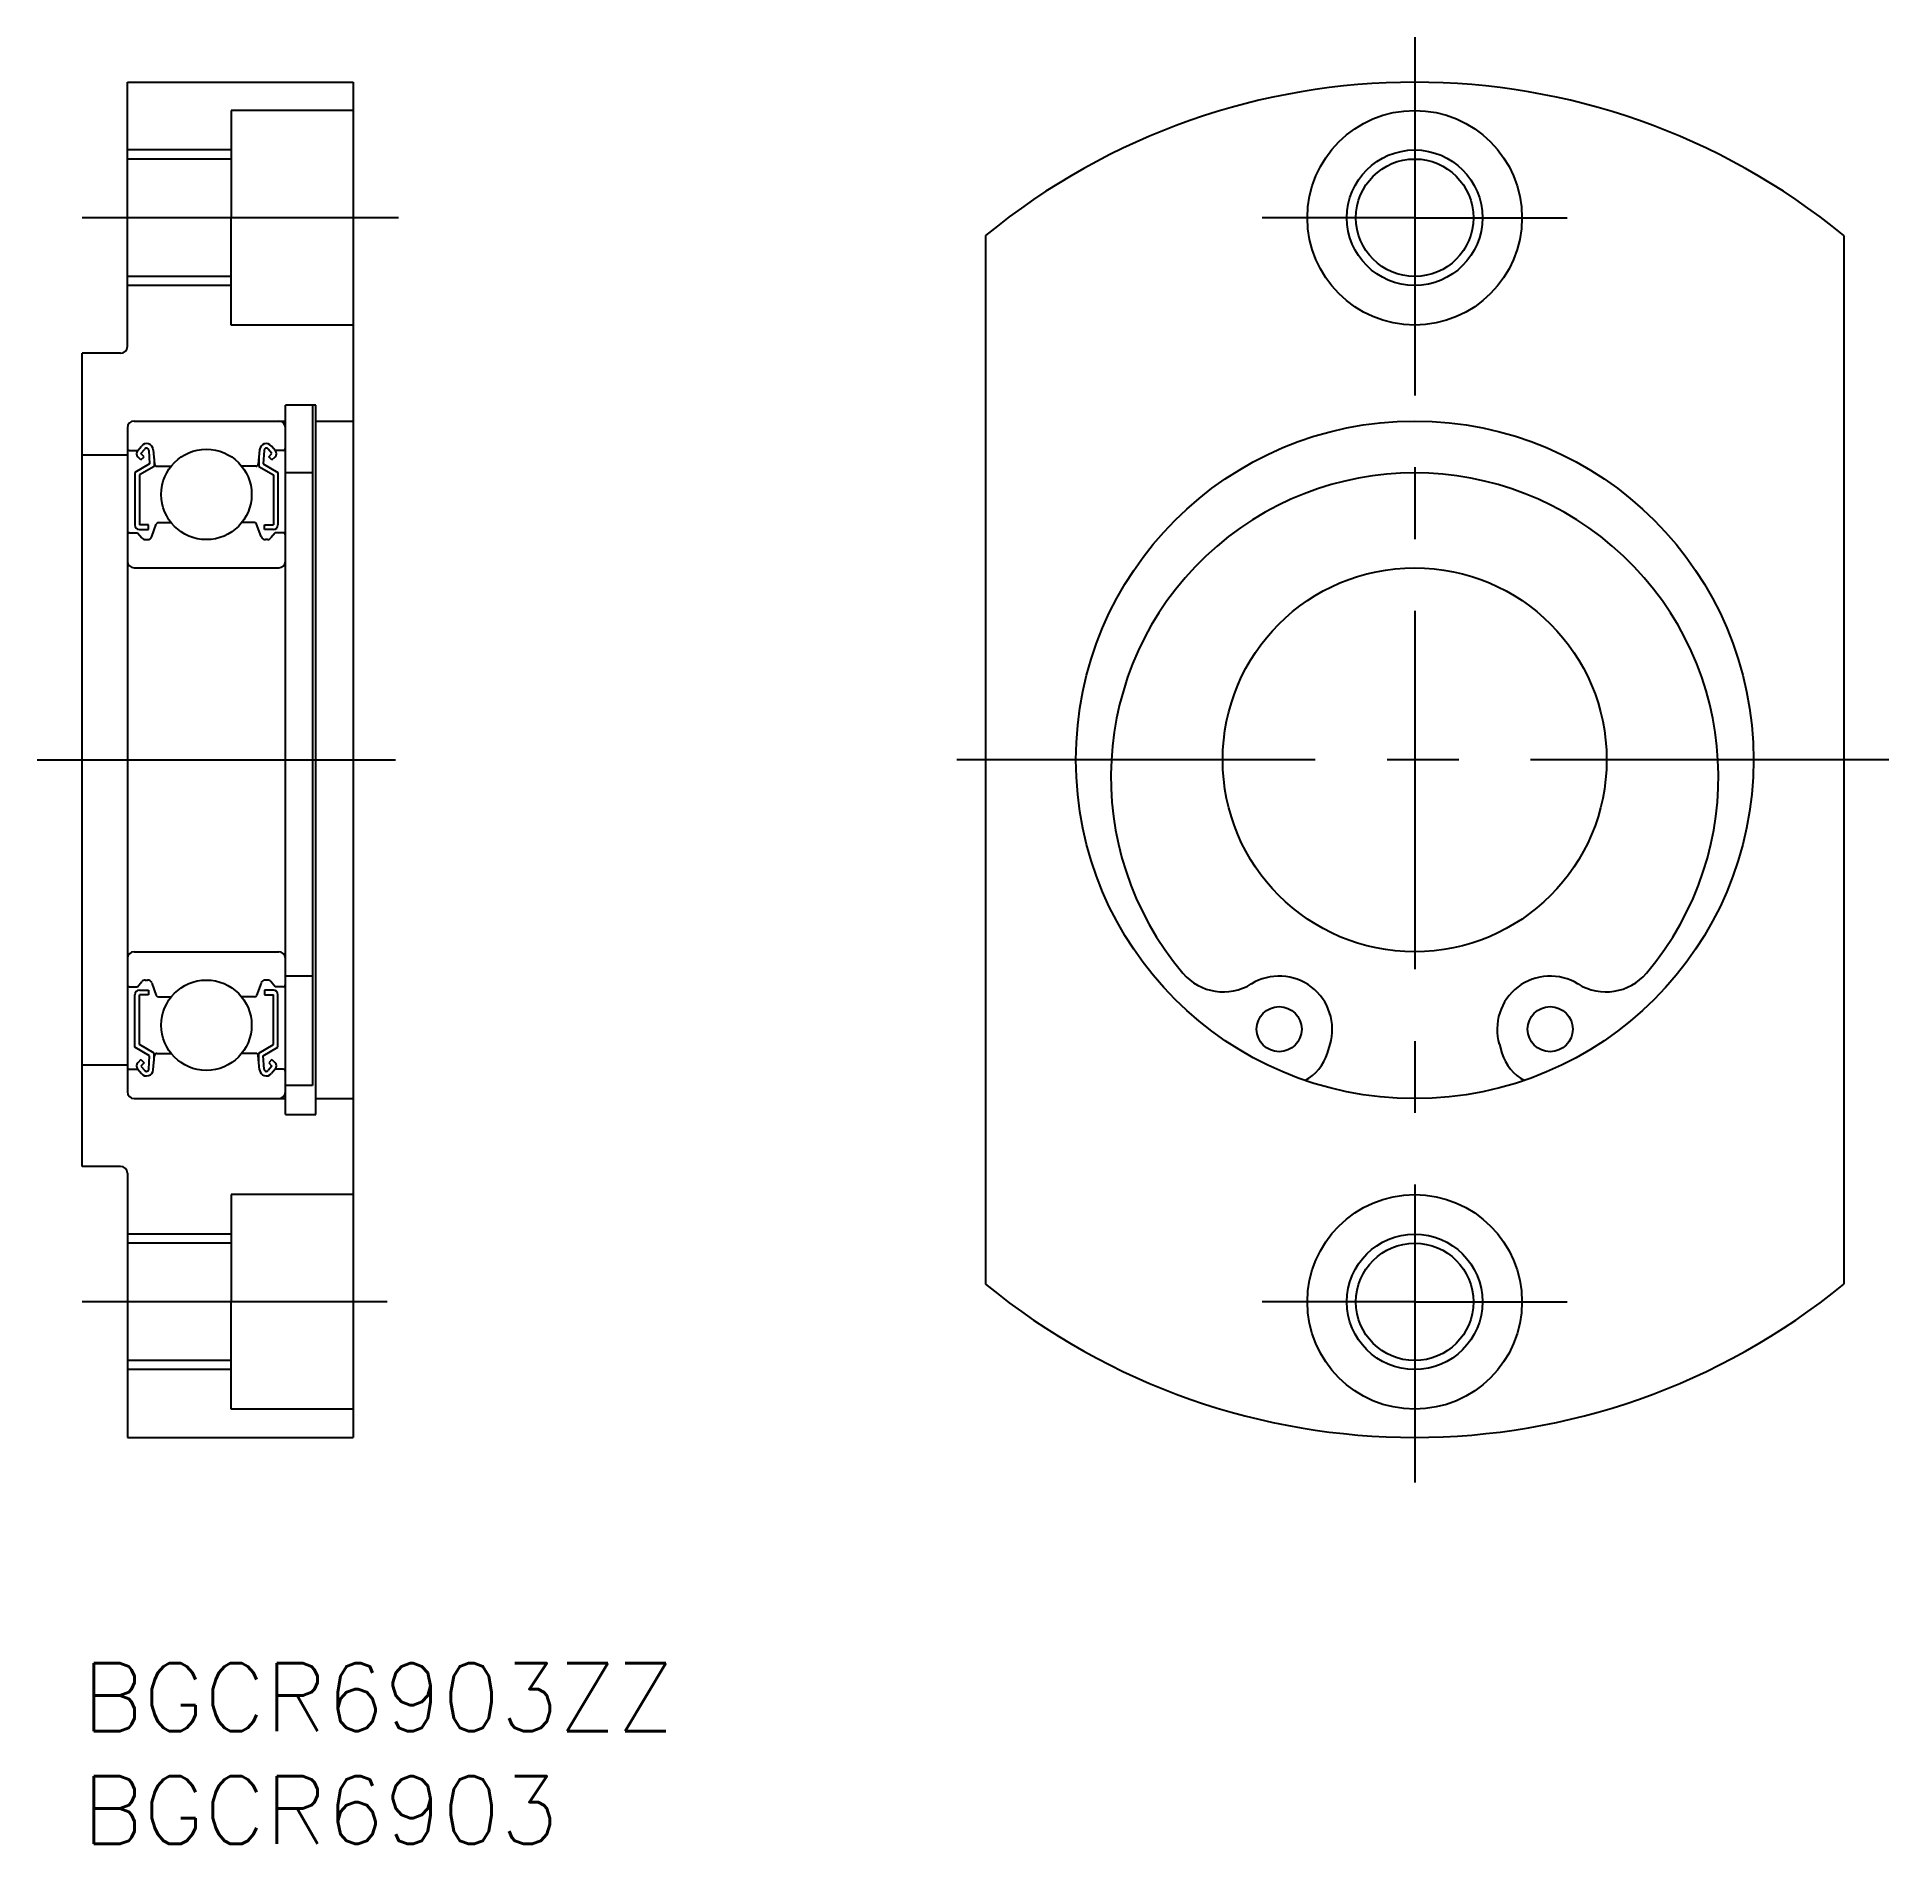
# Model space of a CAD drawing. Extents: x -2 to 80, y -8 to 72.
import ezdxf

# ---------------------------------------------------------------- set-up
doc = ezdxf.new("R2010")
doc.units = 0
doc.header["$LTSCALE"] = 0.5
doc.linetypes.add('CENTER', pattern=[50.8, 31.75, -6.35, 6.35, -6.35])
for name, color, linetype in [('MSM_CENTER', 1, 'CENTER'), ('MSM_CONTINUOUS', 7, 'CONTINUOUS'), ('MSM_NARROW', 5, 'CONTINUOUS'), ('MSM_PART_NUMBER', 7, 'CONTINUOUS')]:
    doc.layers.add(name, color=color, linetype=linetype)
doc.styles.get("Standard").update_dxf_attribs({"font": 'txt.shx', "height": 3, "bigfont": 'bigfont.shx'})

# ---------------------------------------------------------------- blocks, each defined once
blk = doc.blocks.new('*U4')
at = {"layer": 'MSM_PART_NUMBER'}
blk.add_text('BGCR6903ZZ', height=3, dxfattribs=at).set_placement((0, -3))
blk = doc.blocks.new('*U5')
at = {"layer": 'MSM_PART_NUMBER'}
blk.add_text('BGCR6903', height=3, dxfattribs=at).set_placement((0, -8))

msp = doc.modelspace()

# ---------------------------------------------------------------- linework, layer by layer
at = {"layer": 'MSM_CENTER'}
for p, q in [((59, 72), (59, 8)), ((14, 64), (0, 64)), ((59, 64), (52.25, 64)), ((59, 64), (65.75, 64)), ((-2, 40), (14, 40)), ((80, 40), (38, 40)), ((13.5, 16), (0, 16)), ((59, 16), (52.25, 16)), ((59, 16), (65.75, 16))]:
    msp.add_line(p, q, dxfattribs=at)
at = {"layer": 'MSM_CONTINUOUS'}
for p, q in [((2, 58.3), (2, 70)), ((2, 70), (12, 70)), ((12, 70), (12, 10)), ((12, 68.75), (6.6, 68.75)), ((6.6, 68.75), (6.6, 64)), ((6.6, 66.6), (2, 66.6)), ((6.6, 59.25), (6.6, 64)), ((40, 63.216), (40, 16.784)), ((78, 63.216), (78, 16.784)), ((6.6, 61.4), (2, 61.4)), ((12, 59.25), (6.6, 59.25)), ((0, 22), (0, 58)), ((1.7, 58), (0, 58)), ((2.3, 55), (9, 55)), ((9, 24.3), (9, 55.7)), ((10.35, 55.7, -1.3), (9, 55.7, -1.3)), ((10.2, 55.7), (10.2, 25.58)), ((10.35, 24.3, -0.1), (10.35, 55.7, -0.1)), ((10.35, 55, -1.3), (12, 55, -1.3)), ((2, 54.7), (2, 25.3)), ((0, 53.5), (2, 53.5)), ((2.1, 53.7), (2.46, 53.7)), ((2.448, 53.686), (2.619, 53.891)), ((2.602, 53.275), (2.46, 53.416)), ((2.602, 53.558), (2.772, 53.76)), ((2.743, 53.417), (2.602, 53.558)), ((2.602, 53.275), (2.743, 53.417)), ((2.948, 53.701), (2.981, 53.101)), ((3.148, 53.724), (3.203, 53.091)), ((3.181, 53.346), (3.181, 52.985)), ((7.852, 53.724), (7.797, 53.091)), ((7.819, 53.346), (7.819, 52.985)), ((8.052, 53.701), (8.019, 53.101)), ((8.398, 53.558), (8.228, 53.76)), ((8.257, 53.417), (8.398, 53.558)), ((8.398, 53.275), (8.257, 53.417)), ((8.552, 53.686), (8.381, 53.891)), ((8.398, 53.275), (8.539, 53.416)), ((8.9, 53.7), (8.54, 53.7)), ((2.981, 53.101), (2.331, 52.725)), ((2.331, 52.725), (2.331, 50.4)), ((3.181, 52.985), (2.531, 52.61)), ((2.531, 52.61), (2.531, 50.4)), ((3.303, 53), (3.939, 53)), ((7.697, 53), (7.061, 53)), ((7.819, 52.985), (8.469, 52.61)), ((8.019, 53.101), (8.669, 52.725)), ((8.469, 52.61), (8.469, 50.4)), ((8.669, 52.725), (8.669, 50.4)), ((10.2, 52.7, -1.3), (9, 52.7, -1.3)), ((2.1, 50.05), (2.45, 50.05)), ((2.45, 50.05), (2.642, 49.822)), ((2.931, 50.4), (2.531, 50.4)), ((2.531, 50.2), (2.931, 50.2)), ((2.931, 50.2), (2.931, 50.4)), ((3.079, 49.882), (3.28, 50.434)), ((3.374, 50.5), (3.939, 50.5)), ((7.626, 50.5), (7.061, 50.5)), ((7.921, 49.882), (7.72, 50.434)), ((8.069, 50.4), (8.469, 50.4)), ((8.069, 50.2), (8.069, 50.4)), ((8.469, 50.2), (8.069, 50.2)), ((8.55, 50.05), (8.358, 49.822)), ((8.9, 50.05), (8.55, 50.05)), ((2.795, 49.75), (2.891, 49.75)), ((8.205, 49.75), (8.109, 49.75)), ((2.3, 48.5), (8.7, 48.5)), ((2.3, 31.5), (8.7, 31.5)), ((10.2, 30.424, -1.3), (9, 30.424, -1.3)), ((2.1, 29.95), (2.45, 29.95)), ((2.331, 27.275), (2.331, 29.6)), ((2.45, 29.95), (2.642, 30.178)), ((2.531, 29.8), (2.931, 29.8)), ((2.531, 27.39), (2.531, 29.6)), ((2.931, 29.6), (2.531, 29.6)), ((2.795, 30.25), (2.891, 30.25)), ((2.931, 29.8), (2.931, 29.6)), ((3.079, 30.118), (3.28, 29.566)), ((7.921, 30.118), (7.72, 29.566)), ((8.469, 29.8), (8.069, 29.8)), ((8.069, 29.8), (8.069, 29.6)), ((8.069, 29.6), (8.469, 29.6)), ((8.205, 30.25), (8.109, 30.25)), ((8.55, 29.95), (8.358, 30.178)), ((8.469, 27.39), (8.469, 29.6)), ((8.9, 29.95), (8.55, 29.95)), ((8.669, 27.275), (8.669, 29.6)), ((3.374, 29.5), (3.939, 29.5)), ((7.626, 29.5), (7.061, 29.5)), ((2.981, 26.899), (2.331, 27.275)), ((3.181, 27.015), (2.531, 27.39)), ((7.819, 27.015), (8.469, 27.39)), ((8.019, 26.899), (8.669, 27.275)), ((55.135, 27.01), (55.252, 27.404)), ((62.748, 27.404), (62.865, 27.01)), ((0, 26.5), (2, 26.5)), ((2.1, 26.3), (2.46, 26.3)), ((2.448, 26.314), (2.619, 26.109)), ((2.602, 26.725), (2.46, 26.584)), ((2.602, 26.725), (2.743, 26.583)), ((2.743, 26.583), (2.602, 26.442)), ((2.602, 26.442), (2.772, 26.24)), ((2.948, 26.299), (2.981, 26.899)), ((3.148, 26.276), (3.203, 26.909)), ((3.181, 26.654), (3.181, 27.015)), ((3.303, 27), (3.939, 27)), ((7.697, 27), (7.061, 27)), ((7.852, 26.276), (7.797, 26.909)), ((7.819, 26.654), (7.819, 27.015)), ((8.052, 26.299), (8.019, 26.899)), ((8.398, 26.442), (8.228, 26.24)), ((8.398, 26.725), (8.257, 26.583)), ((8.257, 26.583), (8.398, 26.442)), ((8.552, 26.314), (8.381, 26.109)), ((8.398, 26.725), (8.539, 26.584)), ((8.9, 26.3), (8.54, 26.3)), ((10.2, 25.58, -1.3), (9, 25.58, -1.3)), ((2.3, 25), (9, 25)), ((10.35, 25, -1.3), (12, 25, -1.3)), ((9, 24.3, -1.3), (10.35, 24.3, -1.3)), ((1.7, 22), (0, 22)), ((2, 21.7), (2, 10)), ((12, 20.75), (6.6, 20.75)), ((6.6, 20.75), (6.6, 16)), ((6.6, 18.6), (2, 18.6)), ((6.6, 11.25), (6.6, 16)), ((6.6, 13.4), (2, 13.4)), ((12, 11.25), (6.6, 11.25)), ((2, 10), (12, 10))]:
    msp.add_line(p, q, dxfattribs=at)
for centre, radius in [((59, 64), 4.75), ((59, 64), 2.6), ((59, 40), 15), ((5.5, 51.75), 2), ((59, 40), 8.5), ((5.5, 28.25), 2), ((53, 28.074), 1), ((65, 28.074), 1), ((59, 16), 4.75), ((59, 16), 2.6)]:
    msp.add_circle(centre, radius, dxfattribs=at)
for centre, radius, start, end in [((59, 40), 30, 50.70352, 129.29648), ((1.7, 58.3), 0.3, 270, 0), ((2.3, 54.7), 0.3, 90, 180), ((8.7, 54.7), 0.3, 0, 90), ((2.1, 53.8), 0.1, 180, 270), ((2.602, 53.558), 0.2, 140.13801, 225.00026), ((2.849, 53.698), 0.3, 4.93471, 140.13806), ((2.849, 53.696), 0.1, 3.10162, 139.95133), ((8.151, 53.698), 0.3, 39.86194, 175.06529), ((8.151, 53.696), 0.1, 40.04867, 176.89838), ((8.398, 53.558), 0.2, 314.99974, 39.86199), ((8.9, 53.8), 0.1, 270, 0), ((3.303, 53.1), 0.1, 184.93473, 269.9991), ((7.697, 53.1), 0.1, 270.0009, 355.06527), ((59, 39.25), 13.45, 319.72222, 220.27778), ((2.1, 49.95), 0.1, 90, 180), ((2.531, 50.4), 0.2, 180, 270), ((3.374, 50.4), 0.1, 89.99992, 159.99165), ((7.626, 50.4), 0.1, 20.00835, 90.00008), ((8.469, 50.4), 0.2, 270, 0), ((8.9, 49.95), 0.1, 0, 90), ((2.795, 49.95), 0.2, 219.97701, 270.00017), ((2.891, 49.95), 0.2, 270, 339.99123), ((8.109, 49.95), 0.2, 200.00877, 270), ((8.205, 49.95), 0.2, 269.99983, 320.02299), ((2.3, 48.8), 0.3, 180, 270), ((8.7, 48.8), 0.3, 270, 0), ((2.3, 31.2), 0.3, 90, 180), ((8.7, 31.2), 0.3, 0, 90), ((50.532, 32.074), 2.35, 220.27779, 301.68116), ((53, 28.074), 2.35, 343.43096, 121.68116), ((65, 28.074), 2.35, 58.31884, 196.56904), ((67.468, 32.074), 2.35, 238.31884, 319.72222), ((2.1, 30.05), 0.1, 180, 270), ((2.531, 29.6), 0.2, 90, 180), ((2.795, 30.05), 0.2, 89.99983, 140.02299), ((2.891, 30.05), 0.2, 20.00877, 90), ((3.374, 29.6), 0.1, 200.00835, 270.00008), ((7.626, 29.6), 0.1, 269.99992, 339.99165), ((8.109, 30.05), 0.2, 90, 159.99123), ((8.205, 30.05), 0.2, 39.97701, 90.00017), ((8.469, 29.6), 0.2, 0, 90), ((8.9, 30.05), 0.1, 270, 0), ((2.1, 26.2), 0.1, 90, 180), ((2.602, 26.442), 0.2, 134.99974, 219.86199), ((2.849, 26.302), 0.3, 219.86194, 355.06529), ((2.849, 26.304), 0.1, 220.04867, 356.89838), ((3.303, 26.9), 0.1, 90.0009, 175.06527), ((7.697, 26.9), 0.1, 4.93473, 89.9991), ((8.151, 26.302), 0.3, 184.93471, 320.13806), ((8.151, 26.304), 0.1, 183.10162, 319.95133), ((8.398, 26.442), 0.2, 320.13801, 45.00026), ((8.9, 26.2), 0.1, 0, 90), ((53.218, 27.58), 2, 297.60264, 343.43096), ((64.782, 27.58), 2, 196.56904, 242.39736), ((2.3, 25.3), 0.3, 180, 270), ((8.7, 25.3), 0.3, 270, 0), ((1.7, 21.7), 0.3, 0, 90), ((59, 40), 30, 230.70352, 309.29648)]:
    msp.add_arc(centre, radius, start, end, dxfattribs=at)
at = {"layer": 'MSM_NARROW'}
for p, q in [((6.6, 67), (2, 67)), ((6.6, 61), (2, 61)), ((6.6, 19), (2, 19)), ((6.6, 13), (2, 13))]:
    msp.add_line(p, q, dxfattribs=at)
for centre in [(59, 64), (59, 16)]:
    msp.add_circle(centre, 3, dxfattribs=at)

# ---------------------------------------------------------------- block references
at = {"layer": 'MSM_CONTINUOUS'}
for name in ['*U4', '*U5']:
    msp.add_blockref(name, (0, 0), dxfattribs=at)

doc.saveas('drawing.dxf')
